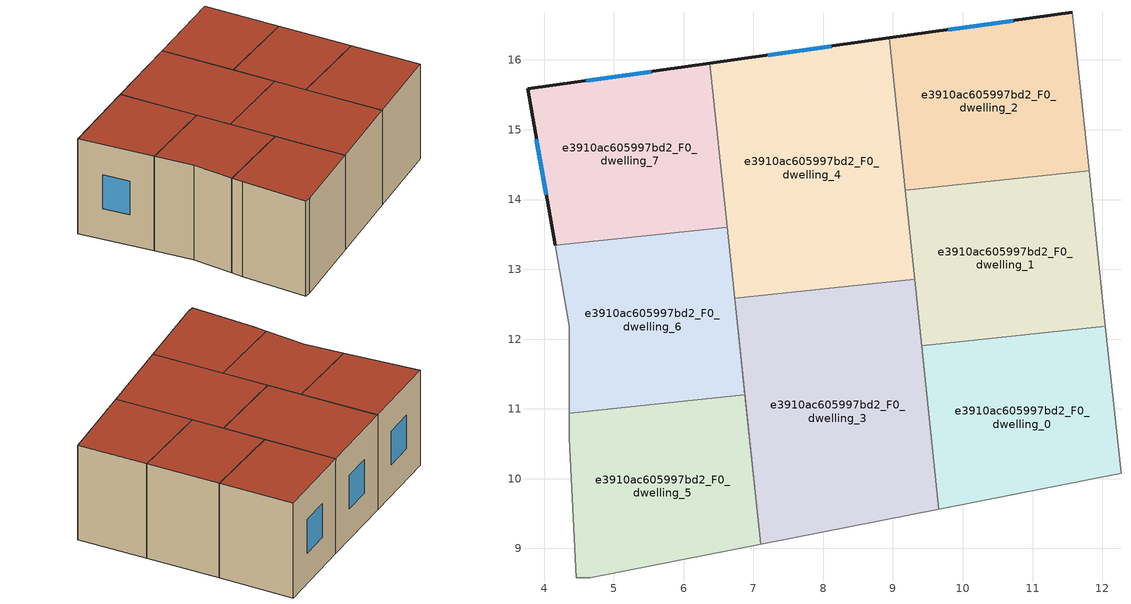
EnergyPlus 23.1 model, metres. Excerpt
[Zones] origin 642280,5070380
e3910ac605997bd2_F0_dwelling_0
 floor ground (EU_floor_Construction): 12.05,12.18 12.27,10.08 9.66,9.56 9.41,11.91 z0
 wall adiabatic (EU_wall_Construction): 9.41,11.91 9.66,9.56 12.27,10.08 12.05,12.18 z0:3
 wall to e3910ac605997bd2_F0_dwelling_1 (EU_wall_Construction): 12.05,12.18 9.41,11.91 z0:3
 roof outside (EU_roof_Construction): 12.27,10.08 12.05,12.18 9.41,11.91 9.66,9.56 z3
e3910ac605997bd2_F0_dwelling_1
 floor ground (EU_floor_Construction): 11.81,14.41 12.05,12.18 9.41,11.91 9.18,14.13 z0
 wall to e3910ac605997bd2_F0_dwelling_2 (EU_wall_Construction): 11.81,14.41 9.18,14.13 z0:3
 wall adiabatic (EU_wall_Construction): 12.05,12.18 11.81,14.41 / 9.31,12.86 9.41,11.91 z0:3
 wall to e3910ac605997bd2_F0_dwelling_4 (EU_wall_Construction): 9.18,14.13 9.31,12.86 z0:3
 roof outside (EU_roof_Construction): 12.05,12.18 11.81,14.41 9.18,14.13 9.41,11.91 z3
e3910ac605997bd2_F0_dwelling_2
 floor ground (EU_floor_Construction): 11.57,16.68 11.81,14.41 9.18,14.13 8.95,16.32 z0
 wall outside (EU_wall_Construction): 11.57,16.68 8.95,16.32 z0:3
 wall adiabatic (EU_wall_Construction): 11.81,14.41 11.57,16.68 z0:3
 wall to e3910ac605997bd2_F0_dwelling_4 (EU_wall_Construction): 8.95,16.32 9.18,14.13 z0:3
 window (EU_Window_Construction): 10.72,16.56 9.79,16.43 z0.97:2.03
 roof outside (EU_roof_Construction): 11.81,14.41 11.57,16.68 8.95,16.32 9.18,14.13 z3
e3910ac605997bd2_F0_dwelling_3
 floor ground (EU_floor_Construction): 9.31,12.86 9.66,9.56 7.1,9.06 6.73,12.59 z0
 wall adiabatic (EU_wall_Construction): 6.73,12.59 7.1,9.06 9.66,9.56 9.31,12.86 z0:3
 wall to e3910ac605997bd2_F0_dwelling_4 (EU_wall_Construction): 9.31,12.86 6.73,12.59 z0:3
 roof outside (EU_roof_Construction): 9.66,9.56 9.31,12.86 6.73,12.59 7.1,9.06 z3
e3910ac605997bd2_F0_dwelling_4
 floor ground (EU_floor_Construction): 8.95,16.32 9.31,12.86 6.73,12.59 6.38,15.95 z0
 wall outside (EU_wall_Construction): 8.95,16.32 6.38,15.95 z0:3
 wall to e3910ac605997bd2_F0_dwelling_7 (EU_wall_Construction): 6.38,15.95 6.62,13.61 z0:3
 wall to e3910ac605997bd2_F0_dwelling_6 (EU_wall_Construction): 6.62,13.61 6.73,12.59 z0:3
 window (EU_Window_Construction): 8.12,16.2 7.21,16.07 z0.97:2.03
 roof outside (EU_roof_Construction): 9.31,12.86 8.95,16.32 6.38,15.95 6.73,12.59 z3
e3910ac605997bd2_F0_dwelling_5
 floor ground (EU_floor_Construction): 6.88,11.2 7.1,9.06 4.66,8.58 4.46,8.58 4.36,10.58 4.36,10.94 z0
 wall to e3910ac605997bd2_F0_dwelling_6 (EU_wall_Construction): 6.88,11.2 4.36,10.94 z0:3
 wall adiabatic (EU_wall_Construction): 4.36,10.94 4.36,10.58 4.46,8.58 4.66,8.58 7.1,9.06 6.88,11.2 z0:3
 roof outside (EU_roof_Construction): 7.1,9.06 6.88,11.2 4.36,10.94 4.36,10.58 4.46,8.58 4.66,8.58 z3
e3910ac605997bd2_F0_dwelling_6
 floor ground (EU_floor_Construction): 6.62,13.61 6.88,11.2 4.36,10.94 4.36,12.18 4.16,13.35 z0
 wall adiabatic (EU_wall_Construction): 4.16,13.35 4.36,12.18 4.36,10.94 / 6.88,11.2 6.73,12.59 z0:3
 wall to e3910ac605997bd2_F0_dwelling_7 (EU_wall_Construction): 6.62,13.61 4.16,13.35 z0:3
 roof outside (EU_roof_Construction): 6.88,11.2 6.62,13.61 4.16,13.35 4.36,12.18 4.36,10.94 z3
e3910ac605997bd2_F0_dwelling_7
 floor ground (EU_floor_Construction): 6.38,15.95 6.62,13.61 4.16,13.35 3.76,15.58 z0
 wall outside (EU_wall_Construction): 6.38,15.95 3.76,15.58 4.16,13.35 z0:3
 window (EU_Window_Construction): 3.89,14.86 4.03,14.07 / 5.53,15.83 4.61,15.7 z0.97:2.03
 roof outside (EU_roof_Construction): 6.62,13.61 6.38,15.95 3.76,15.58 4.16,13.35 z3
[Building]
EU S2 Campaign: North Axis=0; Terrain=City; Solar Distribution=FullExterior
[Site:Location]
Lyon-Bron: Latitude=45.75; Longitude=5; Time Zone=1; Elevation=198
[SizingPeriod:WeatherFileDays]
AnnualSizingPeriod: Begin Month=1; Begin Day of Month=1; End Month=12; End Day of Month=31; Day of Week for Start Day=Monday; Use Weather File Daylight Saving Period=No; Use Weather File Rain and Snow Indicators=No
[MATERIAL]
EU_InternalMass_Material: Roughness=MediumRough; Thickness=0.1; Conductivity=1; Density=1800; Specific Heat=900; Thermal Absorptance=0.9; Solar Absorptance=0.7; Visible Absorptance=0.7
[MATERIAL:NOMASS] Roughness=MediumRough; Thermal Absorptance=0.9; Solar Absorptance=0.7; Visible Absorptance=0.7
Name | Thermal Resistance
EU_wall_NoMass | 2.20426
EU_roof_NoMass | 1.82421
EU_floor_NoMass | 2.14752
[WINDOWMATERIAL:SIMPLEGLAZINGSYSTEM]
EU_Window_SimpleGlazing: UFactor=2.59914; Solar Heat Gain Coefficient=0.76; Visible Transmittance=0.76
[CONSTRUCTION]
EU_wall_Construction: EU_wall_NoMass
EU_roof_Construction: EU_roof_NoMass
EU_floor_Construction: EU_floor_NoMass
EU_InternalMass_Construction: EU_InternalMass_Material
EU_Window_Construction: EU_Window_SimpleGlazing
[ZONE] Type=1; Multiplier=1; Ceiling Height=autocalculate; Floor Area=autocalculate; Part of Total Floor Area=Yes
Name | Volume
e3910ac605997bd2_F0_dwelling_0; e3910ac605997bd2_F0_dwelling_7 | 17.7817
e3910ac605997bd2_F0_dwelling_1 | 17.781
e3910ac605997bd2_F0_dwelling_2 | 17.7861
e3910ac605997bd2_F0_dwelling_3 | 26.6777
e3910ac605997bd2_F0_dwelling_4 | 26.6814
e3910ac605997bd2_F0_dwelling_5 | 17.7803
e3910ac605997bd2_F0_dwelling_6 | 17.7825
[INTERNALMASS] Construction=EU_InternalMass_Construction
Name | Zone or ZoneList | Surface Area
e3910ac605997bd2_F0_dwelling_0_EU_InternalMass | e3910ac605997bd2_F0_dwelling_0 | 5.92701
e3910ac605997bd2_F0_dwelling_1_EU_InternalMass | e3910ac605997bd2_F0_dwelling_1 | 5.92736
e3910ac605997bd2_F0_dwelling_2_EU_InternalMass | e3910ac605997bd2_F0_dwelling_2 | 5.92894
e3910ac605997bd2_F0_dwelling_3_EU_InternalMass | e3910ac605997bd2_F0_dwelling_3 | 8.89235
e3910ac605997bd2_F0_dwelling_4_EU_InternalMass | e3910ac605997bd2_F0_dwelling_4 | 8.89372
e3910ac605997bd2_F0_dwelling_5_EU_InternalMass | e3910ac605997bd2_F0_dwelling_5 | 5.92692
e3910ac605997bd2_F0_dwelling_6_EU_InternalMass | e3910ac605997bd2_F0_dwelling_6 | 5.92758
e3910ac605997bd2_F0_dwelling_7_EU_InternalMass | e3910ac605997bd2_F0_dwelling_7 | 5.92731
[OTHEREQUIPMENT] Fuel Type=Electricity; Design Level Calculation Method=Watts/Area; Power per Zone Floor Area=1; Fraction Latent=0; Fraction Radiant=0; Fraction Lost=0; Carbon Dioxide Generation Rate=0; EndUse Subcategory=EU_Step8_InternalGains
Name | Zone or ZoneList or Space or SpaceList | Schedule
EU_Step8_InternalGain_e3910ac605997bd2_F0_dwelling_0_f000 | e3910ac605997bd2_F0_dwelling_0 | EU_Step8_GainSchedule_e3910ac605997bd2_F0_dwelling_0_f000
EU_Step8_InternalGain_e3910ac605997bd2_F0_dwelling_1_f000 | e3910ac605997bd2_F0_dwelling_1 | EU_Step8_GainSchedule_e3910ac605997bd2_F0_dwelling_1_f000
EU_Step8_InternalGain_e3910ac605997bd2_F0_dwelling_2_f000 | e3910ac605997bd2_F0_dwelling_2 | EU_Step8_GainSchedule_e3910ac605997bd2_F0_dwelling_2_f000
EU_Step8_InternalGain_e3910ac605997bd2_F0_dwelling_3_f000 | e3910ac605997bd2_F0_dwelling_3 | EU_Step8_GainSchedule_e3910ac605997bd2_F0_dwelling_3_f000
EU_Step8_InternalGain_e3910ac605997bd2_F0_dwelling_4_f000 | e3910ac605997bd2_F0_dwelling_4 | EU_Step8_GainSchedule_e3910ac605997bd2_F0_dwelling_4_f000
EU_Step8_InternalGain_e3910ac605997bd2_F0_dwelling_5_f000 | e3910ac605997bd2_F0_dwelling_5 | EU_Step8_GainSchedule_e3910ac605997bd2_F0_dwelling_5_f000
EU_Step8_InternalGain_e3910ac605997bd2_F0_dwelling_6_f000 | e3910ac605997bd2_F0_dwelling_6 | EU_Step8_GainSchedule_e3910ac605997bd2_F0_dwelling_6_f000
EU_Step8_InternalGain_e3910ac605997bd2_F0_dwelling_7_f000 | e3910ac605997bd2_F0_dwelling_7 | EU_Step8_GainSchedule_e3910ac605997bd2_F0_dwelling_7_f000
[ZONEVENTILATION:DESIGNFLOWRATE] Schedule=EU_AlwaysOn; Design Flow Rate Calculation Method=AirChanges/Hour; Air Changes per Hour=0.567084; Ventilation Type=Natural; Fan Pressure Rise=0; Fan Total Efficiency=1; Constant Term Coefficient=1; Temperature Term Coefficient=0; Velocity Term Coefficient=0; Velocity Squared Term Coefficient=0; Minimum Indoor Temperature=-100; Maximum Indoor Temperature=100; Delta Temperature=-100; Minimum Outdoor Temperature=-100; Maximum Outdoor Temperature=100; Maximum Wind Speed=40
Name | Zone or ZoneList or Space or SpaceList
EU_ConstantAir_e3910ac605997bd2_F0_dwelling_0 | e3910ac605997bd2_F0_dwelling_0
EU_ConstantAir_e3910ac605997bd2_F0_dwelling_1 | e3910ac605997bd2_F0_dwelling_1
EU_ConstantAir_e3910ac605997bd2_F0_dwelling_2 | e3910ac605997bd2_F0_dwelling_2
EU_ConstantAir_e3910ac605997bd2_F0_dwelling_3 | e3910ac605997bd2_F0_dwelling_3
EU_ConstantAir_e3910ac605997bd2_F0_dwelling_4 | e3910ac605997bd2_F0_dwelling_4
EU_ConstantAir_e3910ac605997bd2_F0_dwelling_5 | e3910ac605997bd2_F0_dwelling_5
EU_ConstantAir_e3910ac605997bd2_F0_dwelling_6 | e3910ac605997bd2_F0_dwelling_6
EU_ConstantAir_e3910ac605997bd2_F0_dwelling_7 | e3910ac605997bd2_F0_dwelling_7
[HVACTEMPLATE:THERMOSTAT] Constant Heating Setpoint=20; Constant Cooling Setpoint=50
EU_HeatOnly_e3910ac605997bd2_F0_dwelling_0; EU_HeatOnly_e3910ac605997bd2_F0_dwelling_1; EU_HeatOnly_e3910ac605997bd2_F0_dwelling_2; EU_HeatOnly_e3910ac605997bd2_F0_dwelling_3; EU_HeatOnly_e3910ac605997bd2_F0_dwelling_4; EU_HeatOnly_e3910ac605997bd2_F0_dwelling_5; EU_HeatOnly_e3910ac605997bd2_F0_dwelling_6; EU_HeatOnly_e3910ac605997bd2_F0_dwelling_7
[HVACTEMPLATE:ZONE:IDEALLOADSAIRSYSTEM] System Availability Schedule=EU_AlwaysOn; Maximum Heating Supply Air Temperature=50; Minimum Cooling Supply Air Temperature=13; Maximum Heating Supply Air Humidity Ratio=0.0156; Minimum Cooling Supply Air Humidity Ratio=0.0077; Heating Limit=NoLimit; Cooling Limit=NoLimit; Heating Availability Schedule=EU_AlwaysOn; Cooling Availability Schedule=EU_CoolingOff; Dehumidification Control Type=ConstantSensibleHeatRatio; Cooling Sensible Heat Ratio=0.7; Dehumidification Setpoint=60; Humidification Control Type=None; Humidification Setpoint=30; Outdoor Air Method=None; Outdoor Air Flow Rate per Person=0.00944; Outdoor Air Flow Rate per Zone Floor Area=0; Outdoor Air Flow Rate per Zone=0; Demand Controlled Ventilation Type=None; Outdoor Air Economizer Type=NoEconomizer; Heat Recovery Type=None; Sensible Heat Recovery Effectiveness=0.7; Latent Heat Recovery Effectiveness=0.65
Name | Template Thermostat
e3910ac605997bd2_F0_dwelling_0 | EU_HeatOnly_e3910ac605997bd2_F0_dwelling_0
e3910ac605997bd2_F0_dwelling_1 | EU_HeatOnly_e3910ac605997bd2_F0_dwelling_1
e3910ac605997bd2_F0_dwelling_2 | EU_HeatOnly_e3910ac605997bd2_F0_dwelling_2
e3910ac605997bd2_F0_dwelling_3 | EU_HeatOnly_e3910ac605997bd2_F0_dwelling_3
e3910ac605997bd2_F0_dwelling_4 | EU_HeatOnly_e3910ac605997bd2_F0_dwelling_4
e3910ac605997bd2_F0_dwelling_5 | EU_HeatOnly_e3910ac605997bd2_F0_dwelling_5
e3910ac605997bd2_F0_dwelling_6 | EU_HeatOnly_e3910ac605997bd2_F0_dwelling_6
e3910ac605997bd2_F0_dwelling_7 | EU_HeatOnly_e3910ac605997bd2_F0_dwelling_7
[SIZING:ZONE] Zone Cooling Design Supply Air Temperature Input Method=SupplyAirTemperature; Zone Cooling Design Supply Air Temperature=13; Zone Heating Design Supply Air Temperature Input Method=SupplyAirTemperature; Zone Heating Design Supply Air Temperature=50; Zone Cooling Design Supply Air Humidity Ratio=0.008; Zone Heating Design Supply Air Humidity Ratio=0.008; Cooling Design Air Flow Method=DesignDay; Cooling Design Air Flow Rate=0; Cooling Minimum Air Flow per Zone Floor Area=0.000762; Cooling Minimum Air Flow=0; Cooling Minimum Air Flow Fraction=0.2; Heating Design Air Flow Method=DesignDay; Heating Design Air Flow Rate=0; Heating Maximum Air Flow per Zone Floor Area=0.002032; Heating Maximum Air Flow=0.141576; Heating Maximum Air Flow Fraction=0.3; Account for Dedicated Outdoor Air System=No; Dedicated Outdoor Air System Control Strategy=NeutralSupplyAir; Dedicated Outdoor Air Low Setpoint Temperature for Design=autosize; Dedicated Outdoor Air High Setpoint Temperature for Design=autosize; Zone Load Sizing Method=Sensible Load Only No Latent Load; Zone Latent Cooling Design Supply Air Humidity Ratio Input Method=HumidityRatioDifference; Zone Cooling Design Supply Air Humidity Ratio Difference=0.005; Zone Latent Heating Design Supply Air Humidity Ratio Input Method=HumidityRatioDifference; Zone Humidification Design Supply Air Humidity Ratio Difference=0.005
e3910ac605997bd2_F0_dwelling_0; e3910ac605997bd2_F0_dwelling_1; e3910ac605997bd2_F0_dwelling_2; e3910ac605997bd2_F0_dwelling_3; e3910ac605997bd2_F0_dwelling_4; e3910ac605997bd2_F0_dwelling_5; e3910ac605997bd2_F0_dwelling_6; e3910ac605997bd2_F0_dwelling_7
[SCHEDULE:CONSTANT]
Name | Hourly Value
EU_AlwaysOn | 1
EU_CoolingOff | 0
[SCHEDULE:FILE] Column Number=1; Rows to Skip at Top=0; Number of Hours of Data=8760; Column Separator=Comma; Interpolate to Timestep=No; Minutes per Item=60; Adjust Schedule for Daylight Savings=Yes
Name | File
EU_Step8_GainSchedule_e3910ac605997bd2_F0_dwelling_0_f000 | ../../schedules/e3910ac605997bd2/e3910ac605997bd2_F0_dwelling_0_f000_gain.csv
EU_Step8_GainSchedule_e3910ac605997bd2_F0_dwelling_1_f000 | ../../schedules/e3910ac605997bd2/e3910ac605997bd2_F0_dwelling_1_f000_gain.csv
EU_Step8_GainSchedule_e3910ac605997bd2_F0_dwelling_2_f000 | ../../schedules/e3910ac605997bd2/e3910ac605997bd2_F0_dwelling_2_f000_gain.csv
EU_Step8_GainSchedule_e3910ac605997bd2_F0_dwelling_3_f000 | ../../schedules/e3910ac605997bd2/e3910ac605997bd2_F0_dwelling_3_f000_gain.csv
EU_Step8_GainSchedule_e3910ac605997bd2_F0_dwelling_4_f000 | ../../schedules/e3910ac605997bd2/e3910ac605997bd2_F0_dwelling_4_f000_gain.csv
EU_Step8_GainSchedule_e3910ac605997bd2_F0_dwelling_5_f000 | ../../schedules/e3910ac605997bd2/e3910ac605997bd2_F0_dwelling_5_f000_gain.csv
EU_Step8_GainSchedule_e3910ac605997bd2_F0_dwelling_6_f000 | ../../schedules/e3910ac605997bd2/e3910ac605997bd2_F0_dwelling_6_f000_gain.csv
EU_Step8_GainSchedule_e3910ac605997bd2_F0_dwelling_7_f000 | ../../schedules/e3910ac605997bd2/e3910ac605997bd2_F0_dwelling_7_f000_gain.csv
